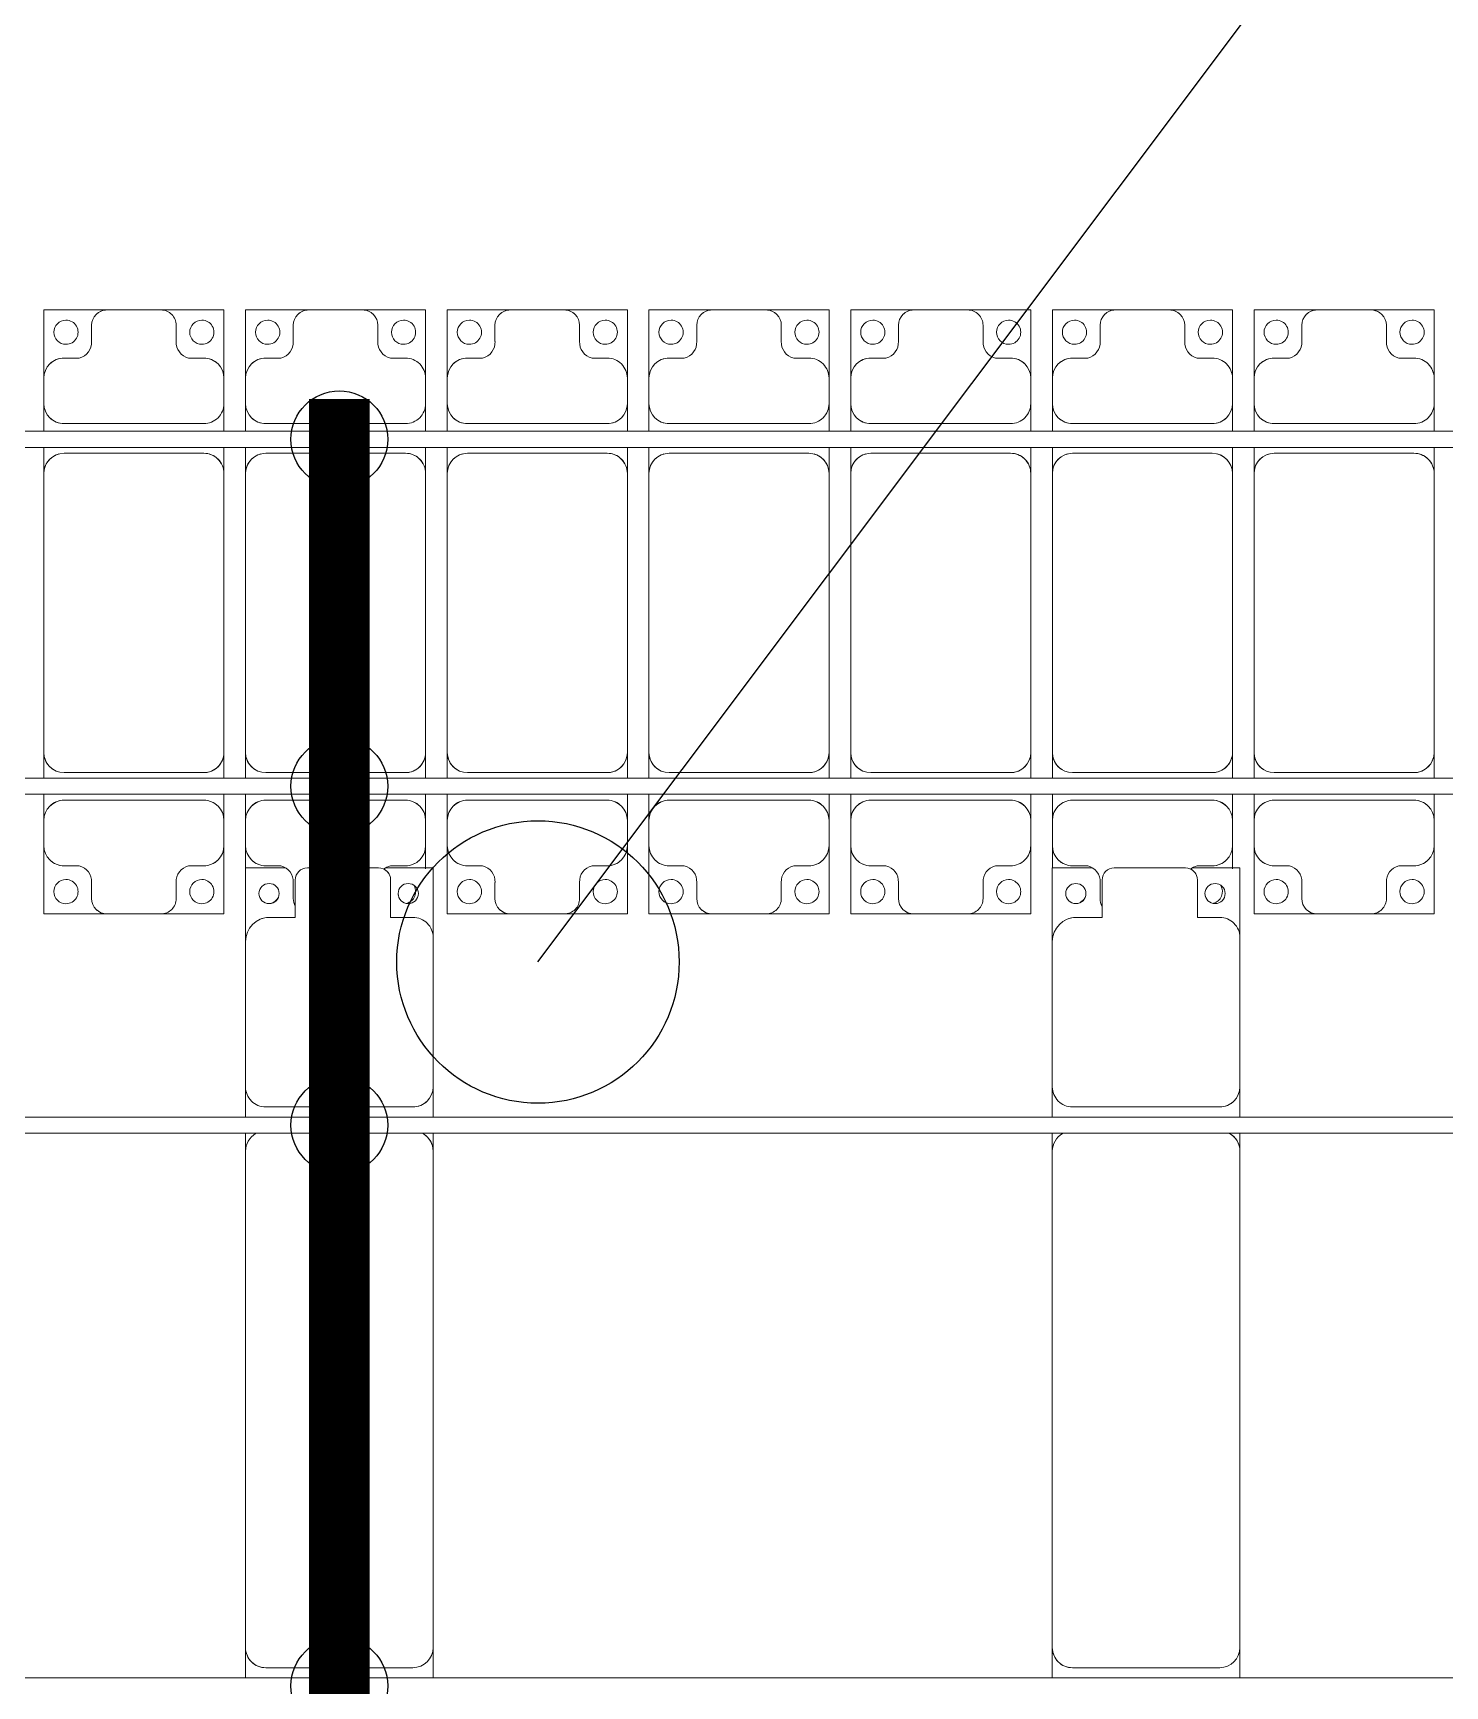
# Model space of a CAD drawing. Header units: millimetres. Extents: x -178706 to 107777, y -87310 to 933.
# Drawn here: x -69651 to -66151, y -8881 to -4784 of the extents above; entities that cross this region are included whole.
import ezdxf

# ---------------------------------------------------------------- set-up
doc = ezdxf.new("R2010")
doc.units = ezdxf.units.MM
doc.layers.add('A-GENM', color=13, linetype='Continuous', lineweight=9)
doc.layers.add('S-BEAM', color=12, linetype='Continuous', lineweight=9)
for name, color, linetype in [('GC-BICH NEO', 6, 'Continuous'), ('GC-DAY NEO', 5, 'Continuous'), ('GC-HOP 40x60 GIA CUONG', 1, 'Continuous')]:
    doc.layers.add(name, color=color, linetype=linetype)

# ---------------------------------------------------------------- blocks, each defined once
blk = doc.blocks.new('Dai phao do pin - DẢI PHAO ĐỠ PIN-V51-BỐ TRÍ KHUNG KẾT CẤU BÈ PIN 04')
at = {"layer": 'A-GENM', "color": 7}
for p, q in [((67074.7, 241.6), (67149.7, 241.6)), ((68380.3, 241.6), (67149.7, 241.6)), ((68380.3, 241.6), (68424.7, 241.6)), ((68464.7, 241.6), (68539.7, 241.6)), ((68899.7, 241.6), (68539.7, 241.6)), ((68899.7, 241.6), (69082.2, 241.6)), ((69082.2, 241.6), (69082.2, 142.1)), ((67099.7, 191.6), (67099.7, -173.4)), ((68489.7, 191.6), (68489.7, -173.4)), ((68959.7, 118.2), (68959.7, 181.6)), ((69052.2, 118.2), (68959.7, 118.2)), ((69082.2, -88.2), (69082.2, 88.2)), ((68959.7, -173.4), (68959.7, -118.2)), ((68959.7, -118.2), (69052.2, -118.2)), ((69082.2, -105.4), (69082.2, -223.4)), ((67149.7, -223.4), (67074.7, -223.4)), ((67149.7, -223.4), (68380.3, -223.4)), ((68424.7, -223.4), (68380.3, -223.4)), ((68539.7, -223.4), (68464.7, -223.4)), ((68539.7, -223.4), (68909.7, -223.4)), ((69082.2, -223.4), (68909.7, -223.4))]:
    blk.add_line(p, q, dxfattribs=at)
for centre, radius, start, end in [((67149.7, 191.6), 50, 90, 180), ((67149.7, 191.6), 50, 105, 180), ((68380.3, 191.6), 50, 30, 90), ((68380.3, 191.6), 50, 30, 90), ((68539.7, 191.6), 50, 90, 180), ((68539.7, 191.6), 50, 135, 180), ((68899.7, 181.6), 60, 0, 90), ((68899.7, 181.6), 60, 0, 30), ((69018.6, 183.2), 25, 360, 180), ((69018.6, 183.2), 25, 180, 360), ((69052.2, 88.2), 30, 360, 90), ((69052.2, -88.2), 30, 270, 0), ((69052.2, -88.2), 30, 300, 330), ((69018.6, -161.8), 25, 360, 180), ((69018.6, -161.8), 25, 180, 360), ((69018.6, -161.8), 25, 90, 105), ((67149.7, -173.4), 50, 180, 270), ((67149.7, -173.4), 50, 180, 270), ((68380.3, -173.4), 50, 270, 330), ((68380.3, -173.4), 50, 285, 330), ((68539.7, -173.4), 50, 180, 270), ((68539.7, -173.4), 50, 180, 225), ((68909.7, -173.4), 50, 270, 0), ((68909.7, -173.4), 50, 315, 0)]:
    blk.add_arc(centre, radius, start, end, dxfattribs=at)
blk = doc.blocks.new('Dai phao do pin - DẢI PHAO ĐỠ PIN-V52-BỐ TRÍ KHUNG KẾT CẤU BÈ PIN 04')
at = {"layer": 'A-GENM', "color": 7}
for p, q in [((67074.7, 241.6), (67149.7, 241.6)), ((68380.3, 241.6), (67149.7, 241.6)), ((68380.3, 241.6), (68424.7, 241.6)), ((68464.7, 241.6), (68539.7, 241.6)), ((68899.7, 241.6), (68539.7, 241.6)), ((68899.7, 241.6), (69082.2, 241.6)), ((69082.2, 241.6), (69082.2, 142.1)), ((67099.7, 191.6), (67099.7, -173.4)), ((68489.7, 191.6), (68489.7, -173.4)), ((68959.7, 118.2), (68959.7, 181.6)), ((69052.2, 118.2), (68959.7, 118.2)), ((69082.2, -88.2), (69082.2, 88.2)), ((68959.7, -173.4), (68959.7, -118.2)), ((68959.7, -118.2), (69052.2, -118.2)), ((69082.2, -105.4), (69082.2, -223.4)), ((67149.7, -223.4), (67074.7, -223.4)), ((67149.7, -223.4), (68380.3, -223.4)), ((68424.7, -223.4), (68380.3, -223.4)), ((68539.7, -223.4), (68464.7, -223.4)), ((68539.7, -223.4), (68909.7, -223.4)), ((69082.2, -223.4), (68909.7, -223.4))]:
    blk.add_line(p, q, dxfattribs=at)
for centre, radius, start, end in [((67149.7, 191.6), 50, 90, 180), ((67149.7, 191.6), 50, 105, 180), ((68380.3, 191.6), 50, 30, 90), ((68380.3, 191.6), 50, 30, 90), ((68539.7, 191.6), 50, 90, 180), ((68539.7, 191.6), 50, 135, 180), ((68899.7, 181.6), 60, 0, 90), ((68899.7, 181.6), 60, 0, 30), ((69018.6, 183.2), 25, 360, 180), ((69018.6, 183.2), 25, 180, 360), ((69052.2, 88.2), 30, 360, 90), ((69052.2, -88.2), 30, 270, 0), ((69052.2, -88.2), 30, 300, 330), ((69018.6, -161.8), 25, 360, 180), ((69018.6, -161.8), 25, 180, 360), ((69018.6, -161.8), 25, 90, 105), ((67149.7, -173.4), 50, 180, 270), ((67149.7, -173.4), 50, 180, 270), ((68380.3, -173.4), 50, 270, 331.882), ((68380.3, -173.4), 50, 285, 331.882), ((68539.7, -173.4), 50, 180, 270), ((68539.7, -173.4), 50, 180, 225), ((68909.7, -173.4), 50, 270, 0), ((68909.7, -173.4), 50, 315, 0)]:
    blk.add_arc(centre, radius, start, end, dxfattribs=at)
blk = doc.blocks.new('Dầm C52 - Dầm C52-21052-BỐ TRÍ KHUNG KẾT CẤU BÈ PIN 04')
at = {"layer": 'S-BEAM', "color": 1}
blk.add_line((63551.9, -20), (-63551.9, -20), dxfattribs=at)
blk = doc.blocks.new('Dầm C52 - Dầm C52-21053-BỐ TRÍ KHUNG KẾT CẤU BÈ PIN 04')
at = {"layer": 'S-BEAM', "color": 1}
for p, q in [((-63553.8, 20), (63553.8, 20)), ((63553.8, -20), (-63553.8, -20))]:
    blk.add_line(p, q, dxfattribs=at)
blk = doc.blocks.new('Dầm C52 - Dầm C52-21054-BỐ TRÍ KHUNG KẾT CẤU BÈ PIN 04')
at = {"layer": 'S-BEAM', "color": 1}
for p, q in [((-63555, 20), (63555, 20)), ((63555, -20), (-63555, -20))]:
    blk.add_line(p, q, dxfattribs=at)
blk = doc.blocks.new('Dầm C52 - Dầm C52-21055-BỐ TRÍ KHUNG KẾT CẤU BÈ PIN 04')
at = {"layer": 'S-BEAM', "color": 1}
for p, q in [((-63556.2, 20), (63556.2, 20)), ((63556.2, -20), (-63556.2, -20))]:
    blk.add_line(p, q, dxfattribs=at)
blk = doc.blocks.new('Dai phaodi lai - DẢI PHAO ĐI LẠI-21666-BỐ TRÍ KHUNG KẾT CẤU BÈ PIN 04')
at = {"layer": 'A-GENM', "color": 7}
for p, q in [((101276.8, 748.4), (101433.1, 748.4)), ((101276.8, 579.3), (101276.8, 748.4)), ((101566.9, 748.4), (101433.1, 748.4)), ((101566.9, 748.4), (101723.2, 748.4)), ((101723.2, 748.4), (101723.2, 579.3)), ((101776.8, 748.4), (101933.1, 748.4)), ((101776.8, 579.3), (101776.8, 748.4)), ((102066.9, 748.4), (101933.1, 748.4)), ((102066.9, 748.4), (102223.2, 748.4)), ((102223.2, 748.4), (102223.2, 579.3)), ((102276.8, 748.4), (102433.1, 748.4)), ((102276.8, 579.3), (102276.8, 748.4)), ((102566.9, 748.4), (102433.1, 748.4)), ((102566.9, 748.4), (102723.2, 748.4)), ((102723.2, 748.4), (102723.2, 579.3)), ((102776.8, 748.4), (102933.1, 748.4)), ((102776.8, 579.3), (102776.8, 748.4)), ((103066.9, 748.4), (102933.1, 748.4)), ((103066.9, 748.4), (103223.2, 748.4)), ((103223.2, 748.4), (103223.2, 579.3)), ((103276.8, 748.4), (103433.1, 748.4)), ((103276.8, 579.3), (103276.8, 748.4)), ((103566.9, 748.4), (103433.1, 748.4)), ((103566.9, 748.4), (103723.2, 748.4)), ((103723.2, 748.4), (103723.2, 579.3)), ((103776.8, 748.4), (103933.1, 748.4)), ((103776.8, 579.3), (103776.8, 748.4)), ((104066.9, 748.4), (103933.1, 748.4)), ((104066.9, 748.4), (104223.2, 748.4)), ((104223.2, 748.4), (104223.2, 579.3)), ((104276.8, 748.4), (104433.1, 748.4)), ((104276.8, 579.3), (104276.8, 748.4)), ((104566.9, 748.4), (104433.1, 748.4)), ((104566.9, 748.4), (104723.2, 748.4)), ((104723.2, 748.4), (104723.2, 579.3)), ((101395.1, 710.4), (101395.1, 670.7)), ((101604.9, 670.7), (101604.9, 710.4)), ((101895.1, 710.4), (101895.1, 670.7)), ((102104.9, 670.7), (102104.9, 710.4)), ((102395.1, 710.4), (102395.1, 670.7)), ((102604.9, 670.7), (102604.9, 710.4)), ((102895.1, 710.4), (102895.1, 670.7)), ((103104.9, 670.7), (103104.9, 710.4)), ((103395.1, 710.4), (103395.1, 670.7)), ((103604.9, 670.7), (103604.9, 710.4)), ((103895.1, 710.4), (103895.1, 670.7)), ((104104.9, 670.7), (104104.9, 710.4)), ((104395.1, 710.4), (104395.1, 670.7)), ((104604.9, 670.7), (104604.9, 710.4)), ((101364.3, 629.3), (101326.8, 629.3)), ((101673.2, 629.3), (101635.7, 629.3)), ((101864.3, 629.3), (101826.8, 629.3)), ((102173.2, 629.3), (102135.7, 629.3)), ((102364.3, 629.3), (102326.8, 629.3)), ((102673.2, 629.3), (102635.7, 629.3)), ((102864.3, 629.3), (102826.8, 629.3)), ((103173.2, 629.3), (103135.7, 629.3)), ((103364.3, 629.3), (103326.8, 629.3)), ((103673.2, 629.3), (103635.7, 629.3)), ((103864.3, 629.3), (103826.8, 629.3)), ((104173.2, 629.3), (104135.7, 629.3)), ((104364.3, 629.3), (104326.8, 629.3)), ((104673.2, 629.3), (104635.7, 629.3)), ((101276.8, 579.3), (101276.8, 516.7)), ((101723.2, 516.7), (101723.2, 579.3)), ((101776.8, 579.3), (101776.8, 516.7)), ((102223.2, 516.7), (102223.2, 579.3)), ((102276.8, 579.3), (102276.8, 516.7)), ((102723.2, 516.7), (102723.2, 579.3)), ((102776.8, 579.3), (102776.8, 516.7)), ((103223.2, 516.7), (103223.2, 579.3)), ((103276.8, 579.3), (103276.8, 516.7)), ((103723.2, 516.7), (103723.2, 579.3)), ((103776.8, 579.3), (103776.8, 516.7)), ((104223.2, 516.7), (104223.2, 579.3)), ((104276.8, 579.3), (104276.8, 516.7)), ((104723.2, 516.7), (104723.2, 579.3)), ((101276.8, 447.9), (101276.8, 516.7)), ((101723.2, 516.7), (101723.2, 447.9)), ((101776.8, 447.9), (101776.8, 516.7)), ((102223.2, 516.7), (102223.2, 447.9)), ((102276.8, 447.9), (102276.8, 516.7)), ((102723.2, 516.7), (102723.2, 447.9)), ((102776.8, 447.9), (102776.8, 516.7)), ((103223.2, 516.7), (103223.2, 447.9)), ((103276.8, 447.9), (103276.8, 516.7)), ((103723.2, 516.7), (103723.2, 447.9)), ((103776.8, 447.9), (103776.8, 516.7)), ((104223.2, 516.7), (104223.2, 447.9)), ((104276.8, 447.9), (104276.8, 516.7)), ((104723.2, 516.7), (104723.2, 447.9)), ((101326.8, 466.7), (101673.2, 466.7)), ((101826.8, 466.7), (102173.2, 466.7)), ((102326.8, 466.7), (102673.2, 466.7)), ((102826.8, 466.7), (103173.2, 466.7)), ((103326.8, 466.7), (103673.2, 466.7)), ((103826.8, 466.7), (104173.2, 466.7)), ((104326.8, 466.7), (104673.2, 466.7)), ((101276.8, 343.3), (101276.8, 407.9)), ((101673.2, 393.3), (101326.8, 393.3)), ((101723.2, 407.9), (101723.2, 343.3)), ((101776.8, 343.3), (101776.8, 407.9)), ((102173.2, 393.3), (101826.8, 393.3)), ((102223.2, 407.9), (102223.2, 343.3)), ((102276.8, 343.3), (102276.8, 407.9)), ((102673.2, 393.3), (102326.8, 393.3)), ((102723.2, 407.9), (102723.2, 343.3)), ((102776.8, 343.3), (102776.8, 407.9)), ((103173.2, 393.3), (102826.8, 393.3)), ((103223.2, 407.9), (103223.2, 343.3)), ((103276.8, 343.3), (103276.8, 407.9)), ((103673.2, 393.3), (103326.8, 393.3)), ((103723.2, 407.9), (103723.2, 343.3)), ((103776.8, 343.3), (103776.8, 407.9)), ((104173.2, 393.3), (103826.8, 393.3)), ((104223.2, 407.9), (104223.2, 343.3)), ((104276.8, 343.3), (104276.8, 407.9)), ((104673.2, 393.3), (104326.8, 393.3)), ((104723.2, 407.9), (104723.2, 343.3)), ((101276.8, 343.3), (101276.8, -348.3)), ((101723.2, -348.3), (101723.2, 343.3)), ((101776.8, 343.3), (101776.8, -348.3)), ((102223.2, -348.3), (102223.2, 343.3)), ((102276.8, 343.3), (102276.8, -348.3)), ((102723.2, -348.3), (102723.2, 343.3)), ((102776.8, 343.3), (102776.8, -348.3)), ((103223.2, -348.3), (103223.2, 343.3)), ((103276.8, 343.3), (103276.8, -348.3)), ((103723.2, -348.3), (103723.2, 343.3)), ((103776.8, 343.3), (103776.8, -348.3)), ((104223.2, -348.3), (104223.2, 343.3)), ((104276.8, 343.3), (104276.8, -348.3)), ((104723.2, -348.3), (104723.2, 343.3)), ((101276.8, -412.1), (101276.8, -348.3)), ((101723.2, -348.3), (101723.2, -412.1)), ((101776.8, -412.1), (101776.8, -348.3)), ((102223.2, -348.3), (102223.2, -412.1)), ((102276.8, -412.1), (102276.8, -348.3)), ((102723.2, -348.3), (102723.2, -412.1)), ((102776.8, -412.1), (102776.8, -348.3)), ((103223.2, -348.3), (103223.2, -412.1)), ((103276.8, -412.1), (103276.8, -348.3)), ((103723.2, -348.3), (103723.2, -412.1)), ((103776.8, -412.1), (103776.8, -348.3)), ((104223.2, -348.3), (104223.2, -412.1)), ((104276.8, -412.1), (104276.8, -348.3)), ((104723.2, -348.3), (104723.2, -412.1)), ((101326.8, -398.3), (101673.2, -398.3)), ((101826.8, -398.3), (102173.2, -398.3)), ((102326.8, -398.3), (102673.2, -398.3)), ((102826.8, -398.3), (103173.2, -398.3)), ((103326.8, -398.3), (103673.2, -398.3)), ((103826.8, -398.3), (104173.2, -398.3)), ((104326.8, -398.3), (104673.2, -398.3)), ((101276.8, -516.7), (101276.8, -452.1)), ((101673.2, -466.7), (101326.8, -466.7)), ((101723.2, -452.1), (101723.2, -516.7)), ((101776.8, -516.7), (101776.8, -452.1)), ((102173.2, -466.7), (101826.8, -466.7)), ((102223.2, -452.1), (102223.2, -516.7)), ((102276.8, -516.7), (102276.8, -452.1)), ((102673.2, -466.7), (102326.8, -466.7)), ((102723.2, -452.1), (102723.2, -516.7)), ((102776.8, -516.7), (102776.8, -452.1)), ((103173.2, -466.7), (102826.8, -466.7)), ((103223.2, -452.1), (103223.2, -516.7)), ((103276.8, -516.7), (103276.8, -452.1)), ((103673.2, -466.7), (103326.8, -466.7)), ((103723.2, -452.1), (103723.2, -516.7)), ((103776.8, -516.7), (103776.8, -452.1)), ((104173.2, -466.7), (103826.8, -466.7)), ((104223.2, -452.1), (104223.2, -516.7)), ((104276.8, -516.7), (104276.8, -452.1)), ((104673.2, -466.7), (104326.8, -466.7)), ((104723.2, -452.1), (104723.2, -516.7)), ((101276.8, -516.7), (101276.8, -579.3)), ((101723.2, -579.3), (101723.2, -516.7)), ((101776.8, -516.7), (101776.8, -579.3)), ((102223.2, -579.3), (102223.2, -516.7)), ((102276.8, -516.7), (102276.8, -579.3)), ((102723.2, -579.3), (102723.2, -516.7)), ((102776.8, -516.7), (102776.8, -579.3)), ((103223.2, -579.3), (103223.2, -516.7)), ((103276.8, -516.7), (103276.8, -579.3)), ((103723.2, -579.3), (103723.2, -516.7)), ((103776.8, -516.7), (103776.8, -579.3)), ((104223.2, -579.3), (104223.2, -516.7)), ((104276.8, -516.7), (104276.8, -579.3)), ((104723.2, -579.3), (104723.2, -516.7)), ((101276.8, -748.4), (101276.8, -579.3)), ((101723.2, -579.3), (101723.2, -748.4)), ((101776.8, -634.6), (101776.8, -579.3)), ((102223.2, -579.3), (102223.2, -637.1)), ((102276.8, -748.4), (102276.8, -579.3)), ((102723.2, -579.3), (102723.2, -748.4)), ((102776.8, -748.4), (102776.8, -579.3)), ((103223.2, -579.3), (103223.2, -748.4)), ((103276.8, -748.4), (103276.8, -579.3)), ((103723.2, -579.3), (103723.2, -748.4)), ((103776.8, -634.6), (103776.8, -579.3)), ((104223.2, -579.3), (104223.2, -637.1)), ((104276.8, -748.4), (104276.8, -579.3)), ((104723.2, -579.3), (104723.2, -748.4)), ((101326.8, -629.3), (101364.3, -629.3)), ((101635.7, -629.3), (101673.2, -629.3)), ((101826.8, -629.3), (101864.3, -629.3)), ((102135.7, -629.3), (102173.2, -629.3)), ((102326.8, -629.3), (102364.3, -629.3)), ((102635.7, -629.3), (102673.2, -629.3)), ((102826.8, -629.3), (102864.3, -629.3)), ((103135.7, -629.3), (103173.2, -629.3)), ((103326.8, -629.3), (103364.3, -629.3)), ((103635.7, -629.3), (103673.2, -629.3)), ((103826.8, -629.3), (103864.3, -629.3)), ((104135.7, -629.3), (104173.2, -629.3)), ((104326.8, -629.3), (104364.3, -629.3)), ((104635.7, -629.3), (104673.2, -629.3)), ((101395.1, -670.7), (101395.1, -710.4)), ((101604.9, -710.4), (101604.9, -670.7)), ((101895.1, -670.7), (101895.1, -710.4)), ((102395.1, -670.7), (102395.1, -710.4)), ((102604.9, -710.4), (102604.9, -670.7)), ((102895.1, -670.7), (102895.1, -710.4)), ((103104.9, -710.4), (103104.9, -670.7)), ((103395.1, -670.7), (103395.1, -710.4)), ((103604.9, -710.4), (103604.9, -670.7)), ((103895.1, -670.7), (103895.1, -710.4)), ((104395.1, -670.7), (104395.1, -710.4)), ((104604.9, -710.4), (104604.9, -670.7)), ((101433.1, -748.4), (101276.8, -748.4)), ((101433.1, -748.4), (101566.9, -748.4)), ((101723.2, -748.4), (101566.9, -748.4)), ((102433.1, -748.4), (102276.8, -748.4)), ((102433.1, -748.4), (102566.9, -748.4)), ((102723.2, -748.4), (102566.9, -748.4)), ((102933.1, -748.4), (102776.8, -748.4)), ((102933.1, -748.4), (103066.9, -748.4)), ((103223.2, -748.4), (103066.9, -748.4)), ((103433.1, -748.4), (103276.8, -748.4)), ((103433.1, -748.4), (103566.9, -748.4)), ((103723.2, -748.4), (103566.9, -748.4)), ((104433.1, -748.4), (104276.8, -748.4)), ((104433.1, -748.4), (104566.9, -748.4)), ((104723.2, -748.4), (104566.9, -748.4))]:
    blk.add_line(p, q, dxfattribs=at)
for centre, radius, start, end in [((101433.1, 710.4), 38, 90, 180), ((101433.1, 710.4), 38, 90, 135), ((101566.9, 710.4), 38, 360, 90), ((101566.9, 710.4), 38, 45, 90), ((101933.1, 710.4), 38, 90, 180), ((101933.1, 710.4), 38, 90, 135), ((102066.9, 710.4), 38, 0, 90), ((102066.9, 710.4), 38, 45, 90), ((102433.1, 710.4), 38, 90, 180), ((102433.1, 710.4), 38, 90, 135), ((102566.9, 710.4), 38, 0, 90), ((102566.9, 710.4), 38, 45, 90), ((102933.1, 710.4), 38, 90, 180), ((102933.1, 710.4), 38, 90, 135), ((103066.9, 710.4), 38, 0, 90), ((103066.9, 710.4), 38, 45, 90), ((103433.1, 710.4), 38, 90, 180), ((103433.1, 710.4), 38, 90, 135), ((103566.9, 710.4), 38, 360, 90), ((103566.9, 710.4), 38, 45, 90), ((103933.1, 710.4), 38, 90, 180), ((103933.1, 710.4), 38, 90, 135), ((104066.9, 710.4), 38, 0, 90), ((104066.9, 710.4), 38, 45, 90), ((104433.1, 710.4), 38, 90, 180), ((104433.1, 710.4), 38, 90, 135), ((104566.9, 710.4), 38, 0, 90), ((104566.9, 710.4), 38, 55.6553, 90), ((101331.6, 693.3), 30, 90, 270), ((101331.6, 693.3), 30, 270, 90), ((101668.4, 693.3), 30, 90, 270), ((101668.4, 693.3), 30, 270, 90), ((101831.6, 693.3), 30, 90, 270), ((101831.6, 693.3), 30, 270, 90), ((102168.4, 693.3), 30, 90, 270), ((102168.4, 693.3), 30, 270, 90), ((102331.6, 693.3), 30, 90, 270), ((102331.6, 693.3), 30, 270, 90), ((102668.4, 693.3), 30, 90, 270), ((102668.4, 693.3), 30, 270, 90), ((102831.6, 693.3), 30, 90, 270), ((102831.6, 693.3), 30, 270, 90), ((103168.4, 693.3), 30, 90, 270), ((103168.4, 693.3), 30, 270, 90), ((103331.6, 693.3), 30, 90, 270), ((103331.6, 693.3), 30, 270, 90), ((103668.4, 693.3), 30, 90, 270), ((103668.4, 693.3), 30, 270, 90), ((103831.6, 693.3), 30, 90, 270), ((103831.6, 693.3), 30, 270, 90), ((104168.4, 693.3), 30, 90, 270), ((104168.4, 693.3), 30, 270, 90), ((104331.6, 693.3), 30, 90, 270), ((104331.6, 693.3), 30, 270, 90), ((104668.4, 693.3), 30, 90, 270), ((104668.4, 693.3), 30, 270, 90), ((101355.2, 668.2), 40, 283.1885, 3.5081), ((101644.8, 668.2), 40, 176.4919, 256.8115), ((101855.2, 668.2), 40, 283.1885, 3.5081), ((102144.8, 668.2), 40, 176.4919, 256.8115), ((102355.2, 668.2), 40, 283.1885, 3.5081), ((102644.8, 668.2), 40, 176.4919, 256.8115), ((102855.2, 668.2), 40, 283.1885, 3.5081), ((103144.8, 668.2), 40, 176.4919, 256.8115), ((103355.2, 668.2), 40, 283.1885, 3.5081), ((103644.8, 668.2), 40, 176.4919, 256.8115), ((103855.2, 668.2), 40, 283.1885, 3.5081), ((104144.8, 668.2), 40, 176.4919, 256.8115), ((104355.2, 668.2), 40, 283.1885, 3.5081), ((104644.8, 668.2), 40, 176.4919, 256.8115), ((101326.8, 579.3), 50, 90, 180), ((101326.8, 579.3), 50, 90, 135), ((101673.2, 579.3), 50, 0, 90), ((101673.2, 579.3), 50, 45, 90), ((101826.8, 579.3), 50, 90, 180), ((101826.8, 579.3), 50, 90, 135), ((102173.2, 579.3), 50, 360, 90), ((102173.2, 579.3), 50, 45, 90), ((102326.8, 579.3), 50, 90, 180), ((102326.8, 579.3), 50, 90, 135), ((102673.2, 579.3), 50, 360, 90), ((102673.2, 579.3), 50, 45, 90), ((102826.8, 579.3), 50, 90, 180), ((102826.8, 579.3), 50, 90, 135), ((103173.2, 579.3), 50, 360, 90), ((103173.2, 579.3), 50, 45, 90), ((103326.8, 579.3), 50, 90, 180), ((103326.8, 579.3), 50, 90, 135), ((103673.2, 579.3), 50, 0, 90), ((103673.2, 579.3), 50, 45, 90), ((103826.8, 579.3), 50, 90, 180), ((103826.8, 579.3), 50, 90, 135), ((104173.2, 579.3), 50, 360, 90), ((104173.2, 579.3), 50, 45, 90), ((104326.8, 579.3), 50, 90, 180), ((104326.8, 579.3), 50, 90, 135), ((104673.2, 579.3), 50, 360, 90), ((104673.2, 579.3), 50, 45, 90), ((101326.8, 516.7), 50, 180, 270), ((101673.2, 516.7), 50, 270, 0), ((101826.8, 516.7), 50, 180, 270), ((102173.2, 516.7), 50, 270, 0), ((102326.8, 516.7), 50, 180, 270), ((102673.2, 516.7), 50, 270, 360), ((102826.8, 516.7), 50, 180, 270), ((103173.2, 516.7), 50, 270, 0), ((103326.8, 516.7), 50, 180, 270), ((103673.2, 516.7), 50, 270, 0), ((103826.8, 516.7), 50, 180, 270), ((104173.2, 516.7), 50, 270, 360), ((104326.8, 516.7), 50, 180, 270), ((104673.2, 516.7), 50, 270, 0), ((101326.8, 516.7), 50, 225, 270), ((101673.2, 516.7), 50, 270, 315), ((101826.8, 516.7), 50, 225, 270), ((102173.2, 516.7), 50, 270, 315), ((102326.8, 516.7), 50, 225, 270), ((102673.2, 516.7), 50, 270, 315), ((102826.8, 516.7), 50, 225, 270), ((103173.2, 516.7), 50, 270, 315), ((103326.8, 516.7), 50, 225, 270), ((103673.2, 516.7), 50, 270, 315), ((103826.8, 516.7), 50, 225, 270), ((104173.2, 516.7), 50, 270, 315), ((104326.8, 516.7), 50, 225, 270), ((104673.2, 516.7), 50, 270, 315), ((101326.8, 343.3), 50, 90, 180), ((101326.8, 343.3), 50, 105, 180), ((101673.2, 343.3), 50, 360, 90), ((101673.2, 343.3), 50, 30, 75), ((101826.8, 343.3), 50, 90, 180), ((101826.8, 343.3), 50, 105, 180), ((102173.2, 343.3), 50, 360, 90), ((102173.2, 343.3), 50, 30, 75), ((102326.8, 343.3), 50, 90, 180), ((102326.8, 343.3), 50, 105, 180), ((102673.2, 343.3), 50, 360, 90), ((102673.2, 343.3), 50, 30, 75), ((102826.8, 343.3), 50, 90, 180), ((102826.8, 343.3), 50, 105, 180), ((103173.2, 343.3), 50, 0, 90), ((103173.2, 343.3), 50, 30, 75), ((103326.8, 343.3), 50, 90, 180), ((103326.8, 343.3), 50, 105, 180), ((103673.2, 343.3), 50, 360, 90), ((103673.2, 343.3), 50, 30, 75), ((103826.8, 343.3), 50, 90, 180), ((103826.8, 343.3), 50, 105, 180), ((104173.2, 343.3), 50, 0, 90), ((104173.2, 343.3), 50, 32.429, 75), ((104326.8, 343.3), 50, 90, 180), ((104326.8, 343.3), 50, 105, 180), ((104673.2, 343.3), 50, 360, 90), ((104673.2, 343.3), 50, 30, 75), ((101326.8, -348.3), 50, 180, 270), ((101326.8, -348.3), 50, 195, 240), ((101673.2, -348.3), 50, 270, 0), ((101673.2, -348.3), 50, 270, 345), ((101826.8, -348.3), 50, 180, 270), ((101826.8, -348.3), 50, 195, 240), ((102173.2, -348.3), 50, 270, 0), ((102173.2, -348.3), 50, 270, 345), ((102326.8, -348.3), 50, 180, 270), ((102326.8, -348.3), 50, 195, 240), ((102673.2, -348.3), 50, 270, 360), ((102673.2, -348.3), 50, 270, 345), ((102826.8, -348.3), 50, 180, 270), ((102826.8, -348.3), 50, 195, 240), ((103173.2, -348.3), 50, 270, 0), ((103173.2, -348.3), 50, 270, 345), ((103326.8, -348.3), 50, 180, 270), ((103326.8, -348.3), 50, 195, 240), ((103673.2, -348.3), 50, 270, 360), ((103673.2, -348.3), 50, 270, 345), ((103826.8, -348.3), 50, 180, 270), ((103826.8, -348.3), 50, 195, 240), ((104173.2, -348.3), 50, 270, 0), ((104173.2, -348.3), 50, 270, 345), ((104326.8, -348.3), 50, 180, 270), ((104326.8, -348.3), 50, 195, 240), ((104673.2, -348.3), 50, 270, 360), ((104673.2, -348.3), 50, 270, 345), ((101326.8, -516.7), 50, 90, 180), ((101326.8, -516.7), 50, 90, 135), ((101673.2, -516.7), 50, 0, 90), ((101673.2, -516.7), 50, 45, 90), ((101826.8, -516.7), 50, 90, 180), ((101826.8, -516.7), 50, 90, 135), ((102173.2, -516.7), 50, 0, 90), ((102173.2, -516.7), 50, 45, 90), ((102326.8, -516.7), 50, 90, 180), ((102326.8, -516.7), 50, 90, 135), ((102673.2, -516.7), 50, 0, 90), ((102673.2, -516.7), 50, 45, 90), ((102826.8, -516.7), 50, 90, 180), ((102826.8, -516.7), 50, 90, 135), ((103173.2, -516.7), 50, 0, 90), ((103173.2, -516.7), 50, 45, 90), ((103326.8, -516.7), 50, 90, 180), ((103326.8, -516.7), 50, 90, 135), ((103673.2, -516.7), 50, 0, 90), ((103673.2, -516.7), 50, 45, 90), ((103826.8, -516.7), 50, 90, 180), ((103826.8, -516.7), 50, 90, 135), ((104173.2, -516.7), 50, 0, 90), ((104173.2, -516.7), 50, 45, 90), ((104326.8, -516.7), 50, 90, 180), ((104326.8, -516.7), 50, 90, 135), ((104673.2, -516.7), 50, 0, 90), ((104673.2, -516.7), 50, 45, 90), ((101326.8, -579.3), 50, 180, 270), ((101673.2, -579.3), 50, 270, 360), ((101826.8, -579.3), 50, 180, 270), ((102173.2, -579.3), 50, 270, 360), ((102326.8, -579.3), 50, 180, 270), ((102673.2, -579.3), 50, 270, 360), ((102826.8, -579.3), 50, 180, 270), ((103173.2, -579.3), 50, 270, 360), ((103326.8, -579.3), 50, 180, 270), ((103673.2, -579.3), 50, 270, 0), ((103826.8, -579.3), 50, 180, 270), ((104173.2, -579.3), 50, 270, 360), ((104326.8, -579.3), 50, 180, 270), ((104673.2, -579.3), 50, 270, 360), ((101326.8, -579.3), 50, 225, 270), ((101355.2, -668.2), 40, 356.4919, 76.8115), ((101644.8, -668.2), 40, 103.1885, 183.5081), ((101673.2, -579.3), 50, 270, 315), ((101826.8, -579.3), 50, 225, 270), ((101855.2, -668.2), 40, 356.4919, 76.8115), ((102144.8, -668.2), 40, 103.1885, 129.9617), ((102173.2, -579.3), 50, 270, 315), ((102326.8, -579.3), 50, 225, 270), ((102355.2, -668.2), 40, 356.4919, 76.8115), ((102644.8, -668.2), 40, 103.1885, 183.5081), ((102673.2, -579.3), 50, 270, 315), ((102826.8, -579.3), 50, 225, 270), ((102855.2, -668.2), 40, 356.4919, 76.8115), ((103144.8, -668.2), 40, 103.1885, 183.5081), ((103173.2, -579.3), 50, 270, 315), ((103326.8, -579.3), 50, 225, 270), ((103355.2, -668.2), 40, 356.4919, 76.8115), ((103644.8, -668.2), 40, 103.1885, 183.5081), ((103673.2, -579.3), 50, 270, 315), ((103826.8, -579.3), 50, 225, 270), ((103855.2, -668.2), 40, 356.4919, 76.8115), ((104144.8, -668.2), 40, 103.1885, 129.9617), ((104173.2, -579.3), 50, 270, 315), ((104326.8, -579.3), 50, 225, 270), ((104355.2, -668.2), 40, 356.4919, 76.8115), ((104644.8, -668.2), 40, 103.1885, 183.5081), ((104673.2, -579.3), 50, 270, 315), ((101331.6, -693.3), 30, 90, 270), ((101331.6, -693.3), 30, 270, 90), ((101668.4, -693.3), 30, 90, 270), ((101668.4, -693.3), 30, 270, 90), ((102168.4, -693.3), 30, 285, 30), ((102331.6, -693.3), 30, 90, 270), ((102331.6, -693.3), 30, 270, 90), ((102668.4, -693.3), 30, 90, 270), ((102668.4, -693.3), 30, 270, 90), ((102831.6, -693.3), 30, 90, 270), ((102831.6, -693.3), 30, 270, 90), ((103168.4, -693.3), 30, 90, 270), ((103168.4, -693.3), 30, 270, 90), ((103331.6, -693.3), 30, 90, 270), ((103331.6, -693.3), 30, 270, 90), ((103668.4, -693.3), 30, 90, 270), ((103668.4, -693.3), 30, 270, 90), ((104168.4, -693.3), 30, 285, 30), ((104331.6, -693.3), 30, 90, 270), ((104331.6, -693.3), 30, 270, 90), ((104668.4, -693.3), 30, 90, 270), ((104668.4, -693.3), 30, 270, 90), ((101433.1, -710.4), 38, 180, 270), ((101433.1, -710.4), 38, 225, 270), ((101566.9, -710.4), 38, 270, 0), ((101566.9, -710.4), 38, 270, 315), ((101831.6, -693.3), 30, 285, 330), ((101933.1, -710.4), 38, 180, 209.7798), ((102433.1, -710.4), 38, 180, 270), ((102433.1, -710.4), 38, 225, 270), ((102566.9, -710.4), 38, 270, 0), ((102566.9, -710.4), 38, 270, 315), ((102933.1, -710.4), 38, 180, 270), ((102933.1, -710.4), 38, 225, 270), ((103066.9, -710.4), 38, 270, 0), ((103066.9, -710.4), 38, 270, 315), ((103433.1, -710.4), 38, 180, 270), ((103433.1, -710.4), 38, 225, 270), ((103566.9, -710.4), 38, 270, 0), ((103566.9, -710.4), 38, 270, 315), ((103831.6, -693.3), 30, 300, 330), ((103933.1, -710.4), 38, 180, 209.7798), ((104433.1, -710.4), 38, 180, 270), ((104433.1, -710.4), 38, 225, 270), ((104566.9, -710.4), 38, 270, 0), ((104566.9, -710.4), 38, 270, 304.3396)]:
    blk.add_arc(centre, radius, start, end, dxfattribs=at)
blk = doc.blocks.new('HOBANMONG_BEPIN 4_rvt-1-BỐ TRÍ KHUNG KẾT CẤU BÈ PIN 04')
at = {"layer": 'A-GENM', "color": 3, "lineweight": 25}
for name, p, rotation in [('Dai phaodi lai - DẢI PHAO ĐI LẠI-21666-BỐ TRÍ KHUNG KẾT CẤU BÈ PIN 04', (-170900.6, -6219.3), 0.0001043351917741), ('Dai phao do pin - DẢI PHAO ĐỠ PIN-V51-BỐ TRÍ KHUNG KẾT CẤU BÈ PIN 04', (-68882.2, -75935.8), 90.00010434022407), ('Dai phao do pin - DẢI PHAO ĐỠ PIN-V52-BỐ TRÍ KHUNG KẾT CẤU BÈ PIN 04', (-66882.2, -75935.8), 90.00010434022407)]:
    blk.add_blockref(name, p, dxfattribs=dict(at, rotation=rotation))
at = {"layer": 'S-BEAM', "color": 3, "lineweight": 25, "rotation": 180.0001043386848}
for name, p in [('Dầm C52 - Dầm C52-21055-BỐ TRÍ KHUNG KẾT CẤU BÈ PIN 04', (-108056.5, -5791.2)), ('Dầm C52 - Dầm C52-21054-BỐ TRÍ KHUNG KẾT CẤU BÈ PIN 04', (-108055.3, -6651.2)), ('Dầm C52 - Dầm C52-21053-BỐ TRÍ KHUNG KẾT CẤU BÈ PIN 04', (-108054.1, -7491.2)), ('Dầm C52 - Dầm C52-21052-BỐ TRÍ KHUNG KẾT CẤU BÈ PIN 04', (-108052.2, -8881.2))]:
    blk.add_blockref(name, p, dxfattribs=at)

msp = doc.modelspace()

# ---------------------------------------------------------------- linework, layer by layer
at = {"layer": 'GC-BICH NEO'}
msp.add_circle((-68399, -7086.8), 350, dxfattribs=at)
at = {"layer": 'GC-DAY NEO'}
msp.add_line((-68399, -7086.8), (-63598.3, -687.3), dxfattribs=at)
at = {"layer": 'GC-HOP 40x60 GIA CUONG', "const_width": 150}
msp.add_lwpolyline([(-68891.3, -20691.2), (-68891.3, -5691.2)], dxfattribs=at)
at = {"layer": 'GC-HOP 40x60 GIA CUONG'}
for centre in [(-68891.3, -5791.2), (-68891.3, -6651.2), (-68891.3, -7491.2), (-68891.3, -8881.2)]:
    msp.add_circle(centre, 120, dxfattribs=at)

# ---------------------------------------------------------------- block references
at = {"lineweight": 5}
msp.add_blockref('HOBANMONG_BEPIN 4_rvt-1-BỐ TRÍ KHUNG KẾT CẤU BÈ PIN 04', (0, 0), dxfattribs=at)

doc.saveas('drawing.dxf')
